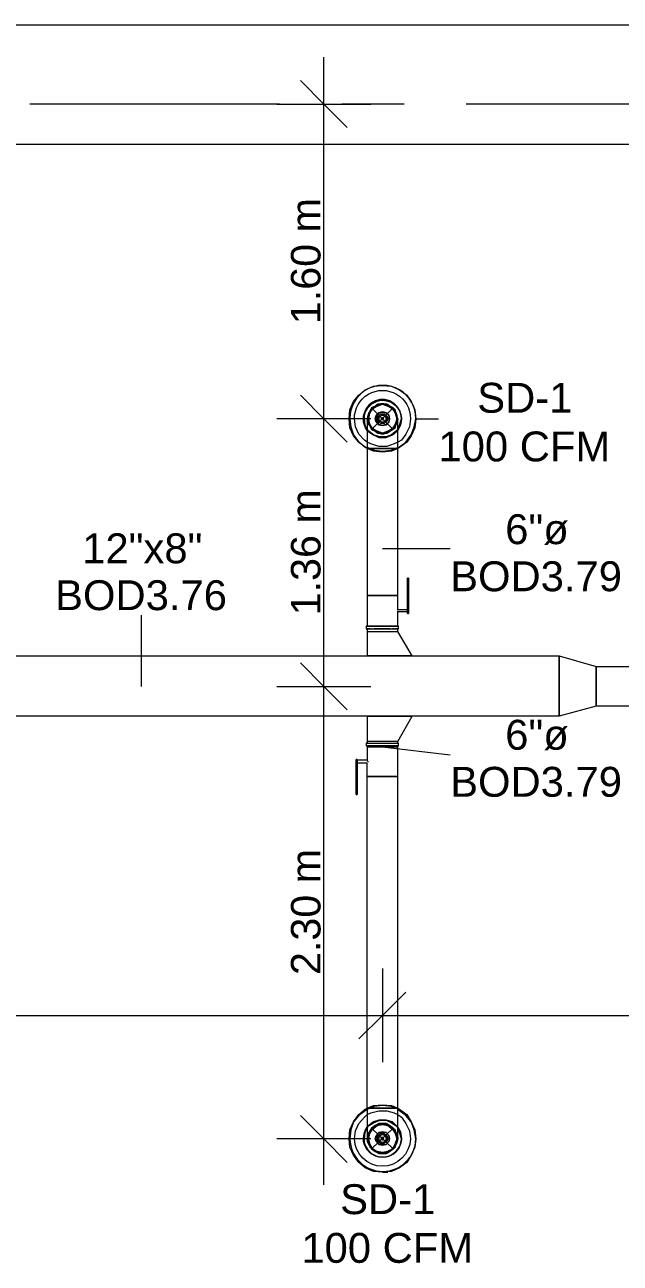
# Model space of a CAD drawing. Header units: metres. Extents: x -2 to 237, y -8 to 52.
# Drawn here: x 12.59 to 15.61, y 36.95 to 43.25 of the extents above; entities that cross this region are included whole.
import ezdxf

# ---------------------------------------------------------------- set-up
doc = ezdxf.new("R2010")
doc.units = ezdxf.units.M
doc.layers.add('HVAC - Ductos', color=5, linetype='Continuous', lineweight=0)
doc.layers.add('PDF3_Text', color=7, linetype='Continuous', lineweight=0)
doc.layers.add('PDF3_Geometry', color=7, linetype='Continuous', lineweight=0, true_color=0xaaaaaa)
doc.styles.add('PDF Helvetica', font='')
doc.styles.get('PDF Helvetica').set_extended_font_data('Helvetica')

msp = doc.modelspace()

# ---------------------------------------------------------------- linework, layer by layer
at = {"layer": 'HVAC - Ductos', "lineweight": 0}
for points in [[(7.0265, 43.245), (16.1886, 43.245), (16.1886, 42.6355), (7.0265, 42.6355)], [(14.1078, 37.3462), (14.1078, 39.8809), (14.1078, 41.2421), (14.1078, 43.0801)], [(13.9886, 42.9609), (14.1078, 42.8417), (14.227, 42.7226)], [(13.8694, 42.8417), (14.1078, 42.8417), (14.3461, 42.8417)], [(14.4836, 41.2421), (14.479, 41.2605), (14.4699, 41.2788), (14.4607, 41.2971), (14.4424, 41.3063), (14.424, 41.3154), (14.4057, 41.32), (14.3874, 41.3154), (14.369, 41.3063), (14.3507, 41.2971), (14.3415, 41.2788), (14.3324, 41.2605), (14.3278, 41.2421), (14.3324, 41.2375), (14.3278, 41.2421), (14.3278, 41.2375), (14.3278, 41.2192), (14.3278, 41.1871), (14.3278, 41.1505), (14.3278, 41.1092), (14.3278, 41.0908), (14.3186, 41.0954), (14.2866, 41.123), (14.259, 41.1551), (14.2407, 41.1962), (14.2361, 41.2421), (14.2407, 41.288), (14.259, 41.3292), (14.2866, 41.3613), (14.3186, 41.3888), (14.3599, 41.4071), (14.4057, 41.4117), (14.4516, 41.4071), (14.4928, 41.3888), (14.5295, 41.3613), (14.5524, 41.3292), (14.5708, 41.288), (14.5753, 41.2421), (14.5708, 41.1962), (14.5524, 41.1551), (14.5295, 41.123), (14.4928, 41.0954), (14.4836, 41.0908), (14.4836, 41.1321), (14.4836, 41.1734), (14.4836, 41.2054), (14.4836, 41.2284), (14.4836, 41.2421), (14.4836, 41.2375), (14.4836, 41.2421), (14.479, 41.2605), (14.4699, 41.2788), (14.4607, 41.2971), (14.4424, 41.3063), (14.424, 41.3154), (14.4057, 41.32), (14.3874, 41.3154), (14.369, 41.3063), (14.3507, 41.2971), (14.3415, 41.2788), (14.3324, 41.2605), (14.3278, 41.2421)], [(13.9886, 41.3613), (14.1078, 41.2421), (14.227, 41.123)], [(14.3736, 41.178), (14.3553, 41.1917), (14.3415, 41.2146), (14.3369, 41.2421), (14.3415, 41.2696), (14.3553, 41.2925), (14.3782, 41.3063), (14.4057, 41.3154), (14.4332, 41.3063), (14.4561, 41.2925), (14.4699, 41.2696), (14.479, 41.2421), (14.4699, 41.2146), (14.4561, 41.1917), (14.4332, 41.178), (14.4057, 41.1688), (14.3782, 41.178), (14.3553, 41.1917), (14.3415, 41.21)], [(14.3782, 41.3109), (14.3782, 41.3154)], [(14.3828, 41.3109), (14.4057, 41.3154), (14.4332, 41.3109)], [(14.4332, 41.3154), (14.4332, 41.3109), (14.4378, 41.3109)], [(14.3369, 41.2192), (14.3324, 41.2421), (14.3369, 41.265)], [(14.3369, 41.2696), (14.3369, 41.2742)], [(14.3415, 41.2742), (14.3553, 41.2925), (14.3736, 41.3063)], [(14.4378, 41.3063), (14.4561, 41.2925), (14.4745, 41.2742)], [(14.4745, 41.2742), (14.4745, 41.2696), (14.479, 41.2696)], [(14.4745, 41.265), (14.479, 41.2421), (14.4745, 41.2192)], [(14.3461, 41.2421), (14.1078, 41.2421), (13.8694, 41.2421)], [(14.3324, 41.2375), (14.3324, 41.2238), (14.3415, 41.2054), (14.3507, 41.1871), (14.369, 41.178), (14.3874, 41.1688), (14.4057, 41.1642), (14.424, 41.1688), (14.4424, 41.178), (14.4607, 41.1871), (14.4699, 41.2054), (14.479, 41.2238), (14.4836, 41.2375)], [(14.3369, 41.21), (14.3369, 41.2146)], [(14.479, 41.2146), (14.4745, 41.2146), (14.4745, 41.21), (14.4561, 41.1917), (14.4378, 41.178)], [(14.4836, 41.0954), (14.4882, 41.0954), (14.5249, 41.123), (14.5524, 41.1596), (14.5662, 41.2008), (14.5753, 41.2421), (14.6899, 41.2421)], [(14.4836, 41.123), (14.4653, 41.1138), (14.4286, 41.1), (14.3874, 41.1), (14.3461, 41.1138), (14.3278, 41.123)], [(14.3782, 41.1734), (14.3736, 41.1734)], [(14.4378, 41.1734), (14.4332, 41.1734), (14.4057, 41.1688), (14.3828, 41.1734)], [(14.4836, 41.0908), (14.4516, 41.0771), (14.4057, 41.0725), (14.3599, 41.0771), (14.3278, 41.0908)], [(14.534, 40.2704), (14.4836, 40.2704), (14.4836, 40.3438), (14.479, 40.3438), (14.4699, 40.3438), (14.4607, 40.3438), (14.4424, 40.3438), (14.424, 40.3438), (14.4057, 40.3438), (14.3874, 40.3438), (14.369, 40.3438), (14.3507, 40.3438), (14.3415, 40.3438), (14.3324, 40.3438), (14.3278, 40.3438), (14.3324, 40.3438), (14.3415, 40.3438), (14.3507, 40.3438), (14.369, 40.3438), (14.3874, 40.3438), (14.4057, 40.3438), (14.424, 40.3438), (14.4424, 40.3438), (14.4607, 40.3438), (14.4699, 40.3438), (14.479, 40.3438), (14.4836, 40.3438), (14.4836, 41.0908), (14.479, 41.0908), (14.4699, 41.0908), (14.4607, 41.0908), (14.4424, 41.0908), (14.424, 41.0908), (14.4057, 41.0908), (14.3874, 41.0908), (14.369, 41.0908), (14.3507, 41.0908), (14.3415, 41.0908), (14.3324, 41.0908), (14.3278, 41.0908), (14.3278, 40.3438), (14.3278, 40.1879)], [(14.3278, 41.0908), (14.3324, 41.0908), (14.3415, 41.0908), (14.3507, 41.0908), (14.369, 41.0908), (14.3874, 41.0908), (14.4057, 41.0908), (14.424, 41.0908), (14.4424, 41.0908), (14.4607, 41.0908), (14.4699, 41.0908), (14.479, 41.0908), (14.4836, 41.0908)], [(14.3324, 41.0954), (14.3645, 41.0817), (14.4057, 41.0771), (14.4516, 41.0817), (14.4836, 41.0954)], [(14.4057, 40.5821), (14.7495, 40.5821)], [(14.5386, 40.4309), (14.534, 40.4309)], [(14.534, 40.2613), (14.534, 40.2567), (14.534, 40.2521), (14.534, 40.2567), (14.534, 40.2613), (14.534, 40.2658), (14.534, 40.4171), (14.534, 40.4217), (14.534, 40.4263), (14.534, 40.4309), (14.534, 40.4263), (14.534, 40.4217), (14.534, 40.4171)], [(14.5386, 40.4171), (14.5386, 40.4217), (14.5386, 40.4263), (14.5386, 40.4309), (14.5386, 40.4263), (14.5386, 40.4217), (14.5386, 40.4171), (14.5386, 40.2658), (14.5386, 40.2613), (14.5386, 40.2567), (14.5386, 40.2521), (14.5386, 40.2567), (14.5386, 40.2613), (14.5386, 40.2658)], [(13.182, 39.8809), (13.182, 40.2429)], [(14.4836, 40.1879), (14.4836, 40.2613), (14.534, 40.2613), (14.534, 40.2658)], [(14.4836, 40.2613), (14.4836, 40.2658)], [(14.534, 40.2521), (14.5386, 40.2521)], [(14.3232, 40.1879), (14.3232, 40.1742)], [(14.3278, 40.1742), (14.3232, 40.1742), (14.3278, 40.1742), (14.3324, 40.1742), (14.3461, 40.1742), (14.3645, 40.1742), (14.3828, 40.1742), (14.4057, 40.1742), (14.4286, 40.1742), (14.447, 40.1742), (14.4653, 40.1742), (14.479, 40.1742), (14.4836, 40.1742), (14.4882, 40.1742), (14.4882, 40.1879), (14.4836, 40.1879), (14.479, 40.1879), (14.4653, 40.1879), (14.447, 40.1879), (14.4286, 40.1879), (14.4057, 40.1879), (14.3828, 40.1879), (14.3645, 40.1879), (14.3461, 40.1879), (14.3324, 40.1879), (14.3278, 40.1879), (14.3232, 40.1879), (14.3278, 40.1879), (14.3324, 40.1879), (14.3461, 40.1879), (14.3645, 40.1879), (14.3828, 40.1879), (14.4057, 40.1879), (14.4286, 40.1879), (14.447, 40.1879), (14.4653, 40.1879), (14.479, 40.1879), (14.4836, 40.1879), (14.4882, 40.1879)], [(14.3415, 40.1742), (14.3324, 40.1742), (14.3278, 40.1742), (14.3278, 40.1605), (14.3324, 40.1605), (14.3415, 40.1605), (14.3507, 40.1605), (14.369, 40.1605), (14.3874, 40.1605), (14.4057, 40.1605), (14.424, 40.1605), (14.4424, 40.1605), (14.4607, 40.1605), (14.4699, 40.1605), (14.479, 40.1605), (14.4836, 40.1605), (14.4836, 40.1742), (14.479, 40.1742), (14.4699, 40.1742)], [(14.3278, 40.1605), (14.3278, 40.0367), (14.3369, 40.0367), (14.3507, 40.0367), (14.3782, 40.0367), (14.4057, 40.0367), (14.4836, 40.0367), (14.5111, 40.0367), (14.534, 40.0367), (14.5524, 40.0367), (14.557, 40.0367), (14.4836, 40.1605)], [(14.3507, 40.1742), (14.3461, 40.1742)], [(14.447, 40.1742), (14.4424, 40.1742), (14.424, 40.1742), (14.4057, 40.1742), (14.3874, 40.1742), (14.369, 40.1742), (14.3645, 40.1742)], [(14.3736, 40.1605), (14.3782, 40.1605)], [(14.4332, 40.1605), (14.4378, 40.1605)], [(14.4653, 40.1742), (14.4607, 40.1742), (14.4561, 40.1742)], [(14.4836, 40.1742), (14.4882, 40.1742)], [(13.9886, 40), (14.1078, 39.8809), (14.227, 39.7617)], [(14.557, 40.0367), (14.5524, 40.0367), (14.534, 40.0367), (14.5111, 40.0367), (14.4836, 40.0367), (14.4057, 40.0367), (14.3782, 40.0367), (14.3507, 40.0367), (14.3369, 40.0367), (14.3278, 40.0367)], [(15.3041, 40.0367), (15.492, 39.9817)], [(15.3041, 39.7296), (15.3041, 40.0367)], [(15.492, 39.9817), (15.492, 39.7801)], [(13.8694, 39.8809), (14.1078, 39.8809), (14.3461, 39.8809)], [(15.492, 39.7801), (15.3041, 39.7296)], [(14.4836, 39.6013), (14.557, 39.7296), (14.5524, 39.7296), (14.534, 39.7296), (14.5111, 39.7296), (14.4836, 39.7296), (14.4057, 39.7296), (14.3782, 39.7296), (14.3507, 39.7296), (14.3369, 39.7296), (14.3278, 39.7296), (14.3278, 39.6013)], [(14.3278, 39.7296), (14.3369, 39.7296), (14.3507, 39.7296), (14.3782, 39.7296), (14.4057, 39.7296), (14.4836, 39.7296), (14.5111, 39.7296), (14.534, 39.7296), (14.5524, 39.7296), (14.557, 39.7296)], [(14.3278, 39.5784), (14.3278, 39.5738), (14.3278, 39.5051), (14.2774, 39.5051), (14.2774, 39.5005), (14.2774, 39.4959)], [(14.3232, 39.5921), (14.3232, 39.5784)], [(14.3278, 39.5921), (14.3232, 39.5921), (14.3278, 39.5921), (14.3324, 39.5921), (14.3461, 39.5921), (14.3645, 39.5921), (14.3828, 39.5921), (14.4057, 39.5921), (14.4286, 39.5921), (14.447, 39.5921), (14.4653, 39.5921), (14.479, 39.5921), (14.4836, 39.5921), (14.4882, 39.5921)], [(14.4699, 39.5921), (14.479, 39.5921), (14.4836, 39.5921), (14.4836, 39.6013), (14.479, 39.6013), (14.4699, 39.6013), (14.4607, 39.6013), (14.4424, 39.6013), (14.424, 39.6013), (14.4057, 39.6013), (14.3874, 39.6013), (14.369, 39.6013), (14.3507, 39.6013), (14.3415, 39.6013), (14.3324, 39.6013), (14.3278, 39.6013), (14.3278, 39.5921), (14.3324, 39.5921), (14.3415, 39.5921)], [(14.4836, 37.7359), (14.479, 37.7359), (14.4699, 37.7359), (14.4607, 37.7359), (14.4424, 37.7359), (14.424, 37.7359), (14.4057, 37.7359), (14.3874, 37.7359), (14.369, 37.7359), (14.3507, 37.7359), (14.3415, 37.7359), (14.3324, 37.7359), (14.3278, 37.7359), (14.3278, 39.4225), (14.3324, 39.4225), (14.3415, 39.4225), (14.3507, 39.4225), (14.369, 39.4225), (14.3874, 39.4225), (14.4057, 39.4225), (14.424, 39.4225), (14.4424, 39.4225), (14.4607, 39.4225), (14.4699, 39.4225), (14.479, 39.4225), (14.4836, 39.4225), (14.4836, 39.5738), (14.4836, 39.5784)], [(14.3461, 39.5921), (14.3507, 39.5921)], [(14.3645, 39.5921), (14.369, 39.5921), (14.3874, 39.5921), (14.4057, 39.5921), (14.424, 39.5921), (14.4424, 39.5921), (14.447, 39.5921)], [(14.3782, 39.6013), (14.3736, 39.6013)], [(14.4057, 39.5738), (14.7495, 39.5325)], [(14.4378, 39.6013), (14.4332, 39.6013)], [(14.4561, 39.5921), (14.4607, 39.5921), (14.4653, 39.5921)], [(14.4882, 39.5784), (14.4882, 39.5921), (14.4836, 39.5921)], [(14.2774, 39.5096), (14.2728, 39.5096)], [(14.2728, 39.3446), (14.2728, 39.34), (14.2728, 39.3355), (14.2728, 39.3309), (14.2728, 39.3355), (14.2728, 39.34), (14.2728, 39.3446), (14.2728, 39.4959), (14.2728, 39.5005), (14.2728, 39.5051), (14.2728, 39.5096), (14.2728, 39.5051), (14.2728, 39.5005), (14.2728, 39.4959)], [(14.2774, 39.5005), (14.2774, 39.5051), (14.2774, 39.5096), (14.2774, 39.5051), (14.2774, 39.5005), (14.2774, 39.4959), (14.2774, 39.3446), (14.2774, 39.34), (14.2774, 39.3355), (14.2774, 39.3309), (14.2774, 39.3355), (14.2774, 39.34), (14.2774, 39.3446)], [(14.3278, 37.7359), (14.3324, 37.7359), (14.3415, 37.7359), (14.3507, 37.7359), (14.369, 37.7359), (14.3874, 37.7359), (14.4057, 37.7359), (14.424, 37.7359), (14.4424, 37.7359), (14.4607, 37.7359), (14.4699, 37.7359), (14.479, 37.7359), (14.4836, 37.7359), (14.4836, 39.4225), (14.479, 39.4225), (14.4699, 39.4225), (14.4607, 39.4225), (14.4424, 39.4225), (14.424, 39.4225), (14.4057, 39.4225), (14.3874, 39.4225), (14.369, 39.4225), (14.3507, 39.4225), (14.3415, 39.4225), (14.3324, 39.4225), (14.3278, 39.4225), (14.3278, 39.4913), (14.2774, 39.4913)], [(14.3278, 39.5051), (14.3278, 39.5005)], [(14.3324, 39.5005), (14.3324, 39.4959)], [(14.2728, 39.3309), (14.2774, 39.3309)], [(14.4057, 38.4462), (14.4057, 38.2079), (14.4057, 37.9696)], [(14.5249, 38.3271), (14.4057, 38.2079), (14.2866, 38.0887)], [(8.0577, 38.2079), (10.1065, 38.2079), (14.4057, 38.2079), (17.6828, 38.2079)], [(14.4836, 37.58), (14.4836, 37.5892), (14.4836, 37.6075), (14.4836, 37.635), (14.4836, 37.6717), (14.4836, 37.7175), (14.4836, 37.7359), (14.4928, 37.7313), (14.5295, 37.7037), (14.5524, 37.6671), (14.5708, 37.6258), (14.5753, 37.58), (14.5708, 37.5387), (14.5524, 37.4975), (14.5295, 37.4609), (14.4928, 37.4333), (14.4516, 37.415), (14.4057, 37.4104), (14.3599, 37.415), (14.3186, 37.4333), (14.2866, 37.4609), (14.259, 37.4975), (14.2407, 37.5387), (14.2361, 37.58), (14.2407, 37.6258), (14.259, 37.6671), (14.2866, 37.7037), (14.3186, 37.7313), (14.3278, 37.7359), (14.3278, 37.69), (14.3278, 37.6533), (14.3278, 37.6167), (14.3278, 37.5937), (14.3278, 37.5846)], [(14.3278, 37.7359), (14.3599, 37.7496), (14.4057, 37.7542), (14.4516, 37.7496), (14.4836, 37.7359)], [(14.3278, 37.7037), (14.3461, 37.7129), (14.3874, 37.7221), (14.4286, 37.7221), (14.4653, 37.7129), (14.4836, 37.7037)], [(14.4836, 37.7313), (14.4516, 37.745), (14.4057, 37.7496), (14.3645, 37.745), (14.3324, 37.7313)], [(13.9886, 37.6992), (14.1078, 37.58), (14.227, 37.4609)], [(14.4332, 37.6533), (14.4378, 37.6487), (14.4561, 37.635), (14.4699, 37.6212), (14.4607, 37.635), (14.4424, 37.6487), (14.424, 37.6579), (14.4057, 37.6579), (14.3874, 37.6579), (14.369, 37.6487), (14.3507, 37.635), (14.3415, 37.6212), (14.3324, 37.6029), (14.3324, 37.5892)], [(14.4836, 37.5892), (14.479, 37.6029), (14.479, 37.58), (14.479, 37.5617), (14.4699, 37.5433), (14.4561, 37.5296), (14.4424, 37.5204), (14.424, 37.5113), (14.4057, 37.5067), (14.3874, 37.5113), (14.369, 37.5204), (14.3553, 37.5296), (14.3415, 37.5433), (14.3369, 37.5617), (14.3324, 37.58), (14.3369, 37.6029), (14.3415, 37.6212), (14.3553, 37.635), (14.369, 37.6442), (14.3874, 37.6533), (14.4057, 37.6579), (14.424, 37.6533), (14.4424, 37.6442), (14.4561, 37.635), (14.4745, 37.6121), (14.479, 37.6075)], [(14.3828, 37.6487), (14.4057, 37.6579), (14.4332, 37.6487)], [(14.3369, 37.5571), (14.3324, 37.58), (14.3369, 37.6075), (14.3369, 37.6121)], [(14.3415, 37.6121), (14.3553, 37.635), (14.3736, 37.6487), (14.3782, 37.6533)], [(14.4745, 37.6075), (14.479, 37.58), (14.4745, 37.5571)], [(14.3461, 37.58), (14.1078, 37.58), (13.8694, 37.58)], [(14.3278, 37.5846), (14.3278, 37.58)], [(14.3369, 37.5525), (14.3369, 37.5571)], [(14.3736, 37.5158), (14.3553, 37.5296), (14.3415, 37.5525)], [(14.3461, 37.5342), (14.3507, 37.5342)], [(14.4745, 37.5525), (14.4561, 37.5296), (14.4378, 37.5158)], [(14.479, 37.5571), (14.4745, 37.5525)], [(14.3782, 37.5113), (14.3736, 37.5158)], [(14.4332, 37.5113), (14.4057, 37.5067), (14.3828, 37.5113)], [(14.4378, 37.5158), (14.4332, 37.5113)], [(14.4057, 37.4104), (14.4332, 37.4104)]]:
    msp.add_lwpolyline(points, dxfattribs=at)
for points in [[(14.5753, 41.2421, 1.013803), (14.2407, 41.2421), (14.2453, 41.2008), (14.259, 41.1596), (14.2866, 41.123), (14.3232, 41.0954), (14.3324, 41.0954)], [(14.3278, 41.123), (14.314, 41.1321), (14.2866, 41.1642), (14.2682, 41.2008), (14.2636, 41.2421, -1.012853), (14.5478, 41.2421), (14.5432, 41.2008), (14.5249, 41.1642), (14.502, 41.1321), (14.4836, 41.123)], [(14.3324, 37.7313), (14.3232, 37.7267), (14.2866, 37.6992), (14.259, 37.6671), (14.2453, 37.6258), (14.2407, 37.58, 0.986789), (14.5753, 37.58), (14.5662, 37.6258), (14.5524, 37.6671), (14.5249, 37.6992), (14.4882, 37.7267), (14.4836, 37.7313)], [(14.4836, 37.7037), (14.502, 37.69), (14.5249, 37.6579), (14.5432, 37.6212), (14.5478, 37.58, -0.976296), (14.2636, 37.58), (14.2682, 37.6212), (14.2866, 37.6579), (14.314, 37.69), (14.3278, 37.7037)]]:
    msp.add_lwpolyline(points, format="xyb", dxfattribs=at)
for points in [[(14.502, 41.2421, 1.351375), (14.3278, 41.1871), (14.3186, 41.21), (14.314, 41.2421, -1.371875), (14.4836, 41.1871), (14.4928, 41.21), (14.502, 41.2421, 1.017925), (14.3095, 41.2421), (14.314, 41.21), (14.3278, 41.1825, -1.36154)], [(14.3278, 37.6396), (14.314, 37.6167), (14.3095, 37.58, 0.970957), (14.502, 37.58), (14.4928, 37.6121), (14.4836, 37.635, -1.368968), (14.314, 37.58), (14.3186, 37.6121), (14.3278, 37.635, 1.331467), (14.502, 37.58, -1.355541)]]:
    msp.add_lwpolyline(points, format="xyb", close=True, dxfattribs=at)
for points in [[(14.479, 41.2238), (14.4699, 41.2054), (14.4561, 41.1917), (14.4424, 41.178), (14.424, 41.1688), (14.4057, 41.1688), (14.3874, 41.1688), (14.369, 41.178), (14.3553, 41.1917), (14.3415, 41.2054), (14.3369, 41.2238), (14.3324, 41.2421), (14.3369, 41.2605), (14.3415, 41.2788), (14.3553, 41.2925), (14.369, 41.3063), (14.3874, 41.3154), (14.4057, 41.3154), (14.424, 41.3154), (14.4424, 41.3063), (14.4561, 41.2925), (14.4699, 41.2788), (14.479, 41.2605), (14.479, 41.2421)], [(14.424, 41.2146), (14.4378, 41.2238), (14.4424, 41.2421), (14.4378, 41.2238), (14.424, 41.21), (14.4057, 41.2054), (14.3874, 41.21), (14.3736, 41.2238), (14.369, 41.2421), (14.3736, 41.2605), (14.3874, 41.2742), (14.4057, 41.2788), (14.424, 41.2742), (14.4378, 41.2605), (14.4424, 41.2421), (14.4378, 41.2605), (14.424, 41.2696), (14.4057, 41.2742), (14.3874, 41.2696), (14.3782, 41.2605), (14.3736, 41.2421), (14.3782, 41.2238), (14.3874, 41.2146), (14.4057, 41.21)], [(14.4149, 41.2192), (14.424, 41.2284), (14.4332, 41.2421), (14.4286, 41.2284), (14.4149, 41.2192), (14.3966, 41.2192), (14.3874, 41.2284), (14.3782, 41.2421), (14.3874, 41.2559), (14.3966, 41.265), (14.4149, 41.265), (14.4286, 41.2559), (14.4332, 41.2421), (14.424, 41.2559), (14.4149, 41.265), (14.3966, 41.265), (14.3874, 41.2559), (14.3828, 41.2421), (14.3874, 41.2284), (14.3966, 41.2192)], [(14.392, 41.2559), (14.4057, 41.2605), (14.4195, 41.2559), (14.424, 41.2421), (14.4195, 41.2284), (14.4057, 41.2238), (14.392, 41.2284), (14.3874, 41.2421)], [(14.4057, 41.2467), (14.4012, 41.2421), (14.4012, 41.2467), (14.4103, 41.2467), (14.4103, 41.2421), (14.4103, 41.2467)], [(14.3324, 41.1825), (14.3599, 41.1596), (14.392, 41.1505), (14.424, 41.1505), (14.4516, 41.1596), (14.479, 41.1825), (14.4836, 41.1871), (14.479, 41.1825), (14.4516, 41.1596), (14.424, 41.1505), (14.392, 41.1505), (14.3599, 41.1596), (14.3324, 41.1825), (14.3278, 41.1871)], [(14.479, 41.178), (14.4561, 41.1596), (14.424, 41.1459), (14.3874, 41.1459), (14.3599, 41.1596), (14.3324, 41.178), (14.3278, 41.1825), (14.3324, 41.178), (14.3599, 41.1596), (14.3874, 41.1459), (14.424, 41.1459), (14.4561, 41.1596), (14.479, 41.178), (14.4836, 41.1825)], [(14.4103, 41.2375), (14.4103, 41.2421), (14.4103, 41.2375), (14.4012, 41.2375), (14.4012, 41.2421), (14.4057, 41.2375)], [(14.4836, 41.1825), (14.4974, 41.21), (14.502, 41.2421), (14.4974, 41.21)], [(14.3278, 40.1879), (14.3324, 40.1879), (14.3415, 40.1879), (14.3507, 40.1879), (14.369, 40.1879), (14.3874, 40.1879), (14.4057, 40.1879), (14.424, 40.1879), (14.4424, 40.1879), (14.4607, 40.1879), (14.4699, 40.1879), (14.479, 40.1879), (14.4836, 40.1879), (14.479, 40.1879), (14.4699, 40.1879), (14.4607, 40.1879), (14.4424, 40.1879), (14.424, 40.1879), (14.4057, 40.1879), (14.3874, 40.1879), (14.369, 40.1879), (14.3507, 40.1879), (14.3415, 40.1879), (14.3324, 40.1879), (14.3278, 40.1879), (14.3324, 40.1879), (14.3415, 40.1879), (14.3507, 40.1879), (14.369, 40.1879), (14.3874, 40.1879), (14.4057, 40.1879), (14.424, 40.1879), (14.4424, 40.1879), (14.4607, 40.1879), (14.4699, 40.1879), (14.479, 40.1879), (14.4836, 40.1879), (14.479, 40.1879), (14.4699, 40.1879), (14.4607, 40.1879), (14.4424, 40.1879), (14.424, 40.1879), (14.4057, 40.1879), (14.3874, 40.1879), (14.369, 40.1879), (14.3507, 40.1879), (14.3415, 40.1879), (14.3324, 40.1879)], [(14.3278, 40.1879), (14.3324, 40.1879), (14.3415, 40.1879), (14.3507, 40.1879), (14.369, 40.1879), (14.3874, 40.1879), (14.4057, 40.1879), (14.424, 40.1879), (14.4424, 40.1879), (14.4607, 40.1879), (14.4699, 40.1879), (14.479, 40.1879), (14.4836, 40.1879), (14.479, 40.1879), (14.4699, 40.1879), (14.4607, 40.1879), (14.4424, 40.1879), (14.424, 40.1879), (14.4057, 40.1879), (14.3874, 40.1879), (14.369, 40.1879), (14.3507, 40.1879), (14.3415, 40.1879), (14.3324, 40.1879)], [(15.3041, 39.7296), (10.4365, 39.7296), (10.4365, 40.0367), (15.3041, 40.0367)], [(15.492, 39.9817), (17.8111, 39.9817), (17.8111, 39.7801), (15.492, 39.7801)], [(14.4882, 39.5784), (14.4836, 39.5784), (14.479, 39.5784), (14.4653, 39.5784), (14.447, 39.5784), (14.4286, 39.5784), (14.4057, 39.5784), (14.3828, 39.5784), (14.3645, 39.5784), (14.3461, 39.5784), (14.3324, 39.5784), (14.3278, 39.5784), (14.3232, 39.5784), (14.3278, 39.5784), (14.3324, 39.5784), (14.3461, 39.5784), (14.3645, 39.5784), (14.3828, 39.5784), (14.4057, 39.5784), (14.4286, 39.5784), (14.447, 39.5784), (14.4653, 39.5784), (14.479, 39.5784), (14.4836, 39.5784)], [(14.4836, 39.5784), (14.479, 39.5784), (14.4699, 39.5784), (14.4607, 39.5784), (14.4424, 39.5784), (14.424, 39.5784), (14.4057, 39.5784), (14.3874, 39.5784), (14.369, 39.5784), (14.3507, 39.5784), (14.3415, 39.5784), (14.3324, 39.5784), (14.3278, 39.5784), (14.3324, 39.5784), (14.3415, 39.5784), (14.3507, 39.5784), (14.369, 39.5784), (14.3874, 39.5784), (14.4057, 39.5784), (14.424, 39.5784), (14.4424, 39.5784), (14.4607, 39.5784), (14.4699, 39.5784), (14.479, 39.5784)], [(14.4836, 39.5738), (14.479, 39.5738), (14.4699, 39.5738), (14.4607, 39.5738), (14.4424, 39.5738), (14.424, 39.5738), (14.4057, 39.5738), (14.3874, 39.5738), (14.369, 39.5738), (14.3507, 39.5738), (14.3415, 39.5738), (14.3324, 39.5738), (14.3278, 39.5738), (14.3324, 39.5738), (14.3415, 39.5738), (14.3507, 39.5738), (14.369, 39.5738), (14.3874, 39.5738), (14.4057, 39.5738), (14.424, 39.5738), (14.4424, 39.5738), (14.4607, 39.5738), (14.4699, 39.5738), (14.479, 39.5738)], [(14.4836, 39.5738), (14.479, 39.5738), (14.4699, 39.5738), (14.4607, 39.5738), (14.4424, 39.5738), (14.424, 39.5738), (14.4057, 39.5738), (14.3874, 39.5738), (14.369, 39.5738), (14.3507, 39.5738), (14.3415, 39.5738), (14.3324, 39.5738), (14.3278, 39.5738), (14.3324, 39.5738), (14.3415, 39.5738), (14.3507, 39.5738), (14.369, 39.5738), (14.3874, 39.5738), (14.4057, 39.5738), (14.424, 39.5738), (14.4424, 39.5738), (14.4607, 39.5738), (14.4699, 39.5738), (14.479, 39.5738)], [(14.3278, 37.635), (14.3324, 37.6442), (14.3599, 37.6625), (14.392, 37.6763), (14.424, 37.6763), (14.4516, 37.6625), (14.479, 37.6442), (14.4561, 37.6671), (14.424, 37.6763), (14.3874, 37.6763), (14.3599, 37.6671), (14.3324, 37.6442), (14.3278, 37.6396), (14.3324, 37.6442)], [(14.479, 37.6442), (14.4516, 37.6625), (14.424, 37.6763), (14.392, 37.6763), (14.3599, 37.6625), (14.3324, 37.6442), (14.3599, 37.6671), (14.3874, 37.6763), (14.424, 37.6763), (14.4561, 37.6671), (14.479, 37.6442), (14.4836, 37.6396), (14.479, 37.6442), (14.4836, 37.635)], [(14.3415, 37.6075), (14.3553, 37.6304), (14.3782, 37.6487), (14.4057, 37.6533), (14.4332, 37.6487), (14.4561, 37.6304), (14.4699, 37.6075), (14.479, 37.58), (14.4699, 37.5571), (14.4561, 37.5296), (14.4332, 37.5158), (14.4057, 37.5113), (14.3782, 37.5158), (14.3553, 37.5296), (14.3415, 37.5571), (14.3369, 37.58)], [(14.424, 37.5525), (14.4378, 37.5663), (14.4424, 37.58), (14.4378, 37.5663), (14.424, 37.5525), (14.4057, 37.5479), (14.3874, 37.5525), (14.3736, 37.5663), (14.369, 37.58), (14.3736, 37.5983), (14.3874, 37.6121), (14.4057, 37.6167), (14.424, 37.6121), (14.4378, 37.5983), (14.4424, 37.58), (14.4378, 37.5983), (14.424, 37.6121), (14.4057, 37.6167), (14.3874, 37.6121), (14.3782, 37.5983), (14.3736, 37.58), (14.3782, 37.5663), (14.3874, 37.5525), (14.4057, 37.5479)], [(14.4149, 37.5571), (14.424, 37.5663), (14.4332, 37.58), (14.4286, 37.5663), (14.4149, 37.5571), (14.3966, 37.5571), (14.3874, 37.5663), (14.3782, 37.58), (14.3874, 37.5983), (14.3966, 37.6075), (14.4149, 37.6075), (14.4286, 37.5983), (14.4332, 37.58), (14.424, 37.5983), (14.4149, 37.6075), (14.3966, 37.6075), (14.3874, 37.5983), (14.3828, 37.58), (14.3874, 37.5663), (14.3966, 37.5571)], [(14.392, 37.5983), (14.4057, 37.6029), (14.4195, 37.5983), (14.424, 37.58), (14.4195, 37.5663), (14.4057, 37.5617), (14.392, 37.5663), (14.3874, 37.58)], [(14.479, 37.6029), (14.4699, 37.6212)], [(14.502, 37.58), (14.4974, 37.6167), (14.4836, 37.6396), (14.4974, 37.6167)], [(14.3278, 37.58), (14.3324, 37.5892), (14.3278, 37.58), (14.3324, 37.5617), (14.3415, 37.5433), (14.3461, 37.5342), (14.3415, 37.5433), (14.3324, 37.5617)], [(14.3507, 37.5342), (14.3507, 37.5296), (14.369, 37.5158), (14.3874, 37.5067), (14.4057, 37.5067), (14.424, 37.5067), (14.4424, 37.5158), (14.4607, 37.5296), (14.4699, 37.5433), (14.479, 37.5617), (14.4836, 37.58), (14.4836, 37.5892), (14.4836, 37.58), (14.479, 37.5617), (14.4699, 37.5433), (14.4607, 37.5296), (14.4424, 37.5158), (14.424, 37.5067), (14.4057, 37.5067), (14.3874, 37.5067), (14.369, 37.5158), (14.3507, 37.5296)], [(14.4057, 37.5846), (14.4012, 37.58), (14.4012, 37.5892), (14.4103, 37.5892), (14.4103, 37.58), (14.4103, 37.5846)], [(14.4103, 37.5755), (14.4103, 37.58), (14.4103, 37.5755), (14.4012, 37.5755), (14.4012, 37.58), (14.4057, 37.5755)]]:
    msp.add_lwpolyline(points, close=True, dxfattribs=at)
at = {"layer": 'PDF3_Geometry', "lineweight": 0}
for points in [[(13.8832, 42.8417), (12.6136, 42.8417)], [(14.5157, 42.8417), (14.1994, 42.8417)], [(16.1061, 42.8417), (14.832, 42.8417)]]:
    msp.add_lwpolyline(points, dxfattribs=at)
at = {"layer": 'PDF3_Geometry', "color": 8, "lineweight": 0, "true_color": 0x808080}
for points in [[(14.4699, 41.288), (14.4286, 41.3154), (14.3828, 41.3154), (14.3461, 41.288), (14.3278, 41.2421), (14.3461, 41.1962), (14.3828, 41.1688), (14.4286, 41.1688), (14.4699, 41.1962), (14.4836, 41.2421)], [(14.4699, 37.6258), (14.4286, 37.6533), (14.3828, 37.6533), (14.3461, 37.6258), (14.3278, 37.58), (14.3461, 37.5387), (14.3828, 37.5113), (14.4286, 37.5113), (14.4699, 37.5387), (14.4836, 37.58)]]:
    msp.add_lwpolyline(points, close=True, dxfattribs=at)
for points in [[(14.3507, 41.2971), (14.4607, 41.1871)], [(14.4607, 41.2971), (14.3507, 41.1871)], [(14.3507, 37.635), (14.4607, 37.5296)], [(14.4607, 37.635), (14.3507, 37.5296)]]:
    msp.add_lwpolyline(points, dxfattribs=at)

# ---------------------------------------------------------------- texts
at = {"layer": 'PDF3_Text', "lineweight": 0, "char_height": 0.15008, "attachment_point": 4, "rotation": 90, "style": 'PDF Helvetica'}
for s, insert in [('1.60 m', (14.017, 41.7228)), ('1.36 m', (14.017, 40.2424)), ('2.30 m', (14.017, 38.4135))]:
    msp.add_mtext(s, dxfattribs=dict(at, insert=insert))
at = {"layer": 'PDF3_Text', "lineweight": 0, "char_height": 0.15195, "attachment_point": 4, "style": 'PDF Helvetica'}
for s, insert in [('SD-1', (14.8876, 41.3474)), ('100 CFM', (14.6905, 41.0999)), ('6"ø', (15.0297, 40.6782)), ('12"x8"', (12.88, 40.5819)), ('BOD3.79', (14.7501, 40.4398)), ('BOD3.76', (12.7425, 40.3436)), ('6"ø', (15.0297, 39.6331)), ('BOD3.79', (14.7501, 39.3948)), ('SD-1', (14.1909, 37.2726)), ('100 CFM', (13.9938, 37.0251))]:
    msp.add_mtext(s, dxfattribs=dict(at, insert=insert))

doc.saveas('drawing.dxf')
